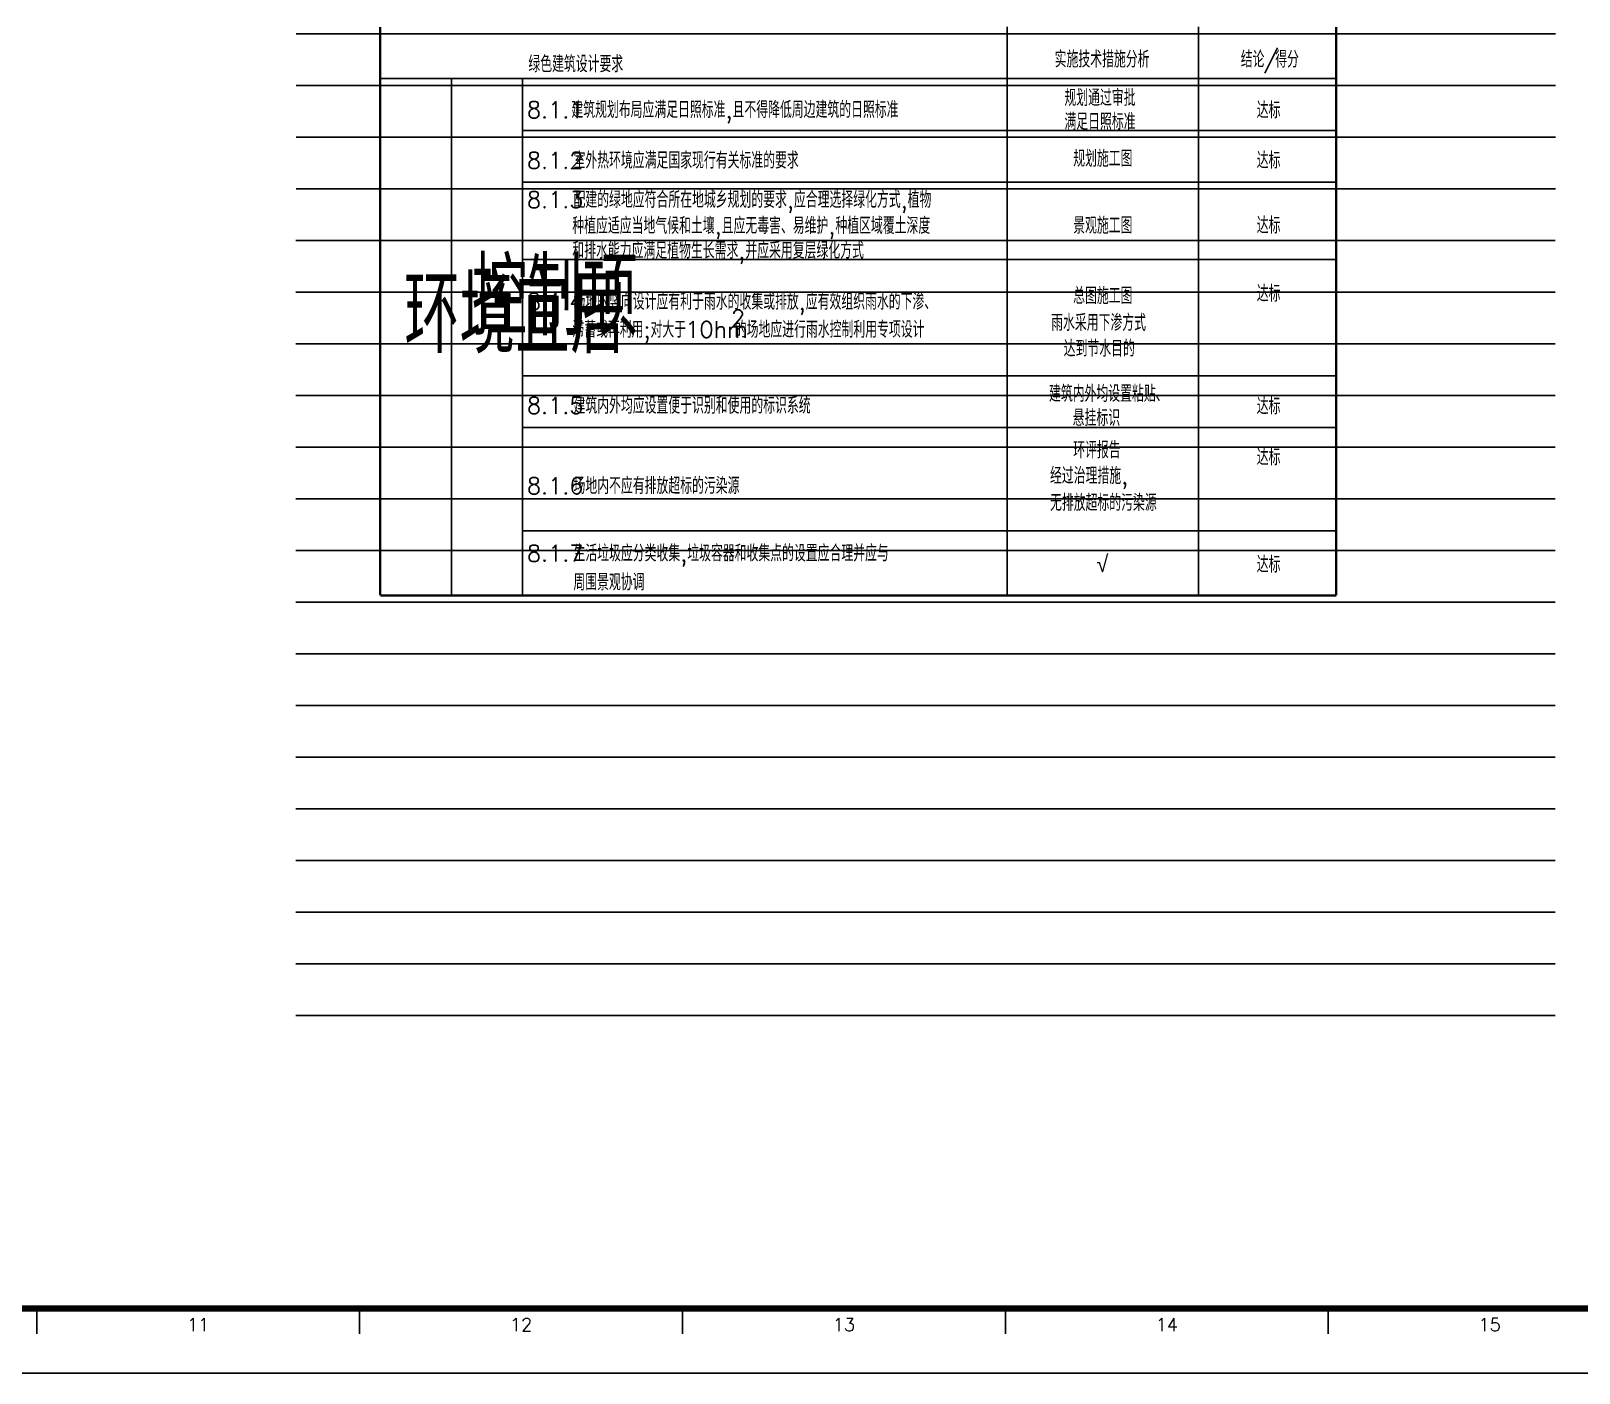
# Model space of a CAD drawing. Header units: inches. Extents: x 0 to 508000, y 0 to 738838.
# Drawn here: x 52409 to 76385, y 78738 to 99516 of the extents above; entities that cross this region are included whole.
import ezdxf
from ezdxf.enums import TextEntityAlignment as Align
from ezdxf.lldxf.tags import DXFTag

# ---------------------------------------------------------------- set-up
doc = ezdxf.new("R2010")
doc.units = ezdxf.units.IN
doc.header["$LTSCALE"] = 1000
doc.header["$MEASUREMENT"] = 0
for name, color, linetype, true_color in [('PUB_TAB', 7, 'Continuous', 0xffffff), ('PUB_TEXT', 7, 'Continuous', 0xffffff), ('TK', 7, 'Continuous', 0xffffff), ('ZG-图框层', 4, 'Continuous', 0x00ffff), ('打底线', 7, 'Continuous', 0xffffff)]:
    doc.layers.add(name, color=color, linetype=linetype, true_color=true_color)
doc.styles.add('ISOCP', font='txt.shx', dxfattribs={"height": 0.2, "bigfont": 'gbcbig.shx'})
doc.styles.add('TXTSTY_ANONYMOUS', font='txt.shx', dxfattribs={"height": 0.2, "bigfont": 'gbcbig.shx'})
tags = doc.linetypes.add('DOT2', pattern=[0.125, 0, -0.125]).pattern_tags.tags
tags[6:7] = [DXFTag(74, 4), DXFTag(75, 0), DXFTag(340, '0'), DXFTag(46, 0.0), DXFTag(50, 0.0), DXFTag(44, 0.0), DXFTag(45, 0.0)]
tags[4:5] = [DXFTag(74, 4), DXFTag(75, 0), DXFTag(340, '0'), DXFTag(46, 0.0), DXFTag(50, 0.0), DXFTag(44, 0.0), DXFTag(45, 0.0)]

msp = doc.modelspace()

# ---------------------------------------------------------------- linework, layer by layer
at = {"layer": 'PUB_TAB', "lineweight": -3, "const_width": 35.9}
for points in [[(57819, 90778), (57819, 99578)], [(72625, 99578), (72625, 90778)], [(57819, 90778), (72625, 90778)]]:
    msp.add_lwpolyline(points, dxfattribs=at)
at = {"layer": 'PUB_TAB', "lineweight": -3}
for points in [[(67526, 99578), (67526, 90778)], [(70493, 99578), (70493, 90778)], [(57819, 98778), (72625, 98778)], [(58920, 98778), (58920, 90778)], [(60021, 98778), (60021, 90778)], [(60021, 97978), (72625, 97978)], [(60021, 97178), (72625, 97178)], [(60021, 95978), (72625, 95978)], [(60021, 94178), (72625, 94178)], [(60021, 93378), (72625, 93378)], [(60021, 91778), (72625, 91778)]]:
    msp.add_lwpolyline(points, dxfattribs=at)
at = {"layer": 'TK', "lineweight": -3}
for p, q in [((52500, 79738), (52500, 79347)), ((57500, 79738), (57500, 79347)), ((62500, 79738), (62500, 79347)), ((67500, 79738), (67500, 79347)), ((72500, 79738), (72500, 79347))]:
    msp.add_line(p, q, dxfattribs=at)
at = {"layer": 'ZG-图框层', "lineweight": -3}
msp.add_lwpolyline([(0, 78738), (89100, 78738), (89100, 120738), (0, 120738)], close=True, dxfattribs=at)
at = {"layer": 'ZG-图框层', "lineweight": -3, "const_width": 100}
msp.add_lwpolyline([(2500, 79738), (88100, 79738), (88100, 119738), (2500, 119738)], close=True, dxfattribs=at)
at = {"layer": '打底线', "color": 252, "linetype": 'DOT2', "lineweight": -3, "ltscale": 2, "true_color": 0x848484}
for p, q in [((56519, 99473), (76018, 99473)), ((56519, 98673), (76018, 98673)), ((56519, 97873), (76018, 97873)), ((56519, 97073), (76018, 97073)), ((56514, 96273), (76013, 96273)), ((56514, 95473), (76013, 95473)), ((56514, 94673), (76013, 94673)), ((56514, 93873), (76013, 93873)), ((56514, 93073), (76013, 93073)), ((56514, 92273), (76013, 92273)), ((56514, 91473), (76013, 91473)), ((56514, 90673), (76013, 90673)), ((56514, 89873), (76013, 89873)), ((56514, 89073), (76013, 89073)), ((56514, 88273), (76013, 88273)), ((56514, 87473), (76013, 87473)), ((56514, 86673), (76013, 86673)), ((56514, 85873), (76013, 85873)), ((56514, 85073), (76013, 85073)), ((56514, 84273), (76013, 84273))]:
    msp.add_line(p, q, dxfattribs=at)

# ---------------------------------------------------------------- texts
at = {"layer": 'PUB_TEXT', "style": 'TXTSTY_ANONYMOUS'}
for s, p in [('绿色建筑设计要求', (60113, 98877)), ('实施技术措施分析', (68264, 98950)), ('结论', (71146, 98950)), ('/', (71496, 98950)), ('得分', (71680, 98950)), ('规划通过审批', (68415, 98354)), ('8.1.1', (60091, 98169)), ('建筑规划布局应满足日照标准,且不得降低周边建筑的日照标准', (60779, 98169)), ('达标', (71393, 98163)), ('满足日照标准', (68415, 97984)), ('8.1.2', (60091, 97385)), ('室外热环境应满足国家现行有关标准的要求', (60812, 97385)), ('规划施工图', (68551, 97413)), ('达标', (71393, 97386)), ('8.1.3', (60091, 96777)), ('配建的绿地应符合所在地城乡规划的要求,应合理选择绿化方式,植物', (60812, 96777)), ('种植应适应当地气候和土壤,且应无毒害、易维护,种植区域覆土深度', (60794, 96374)), ('景观施工图', (68551, 96377)), ('达标', (71393, 96379)), ('和排水能力应满足植物生长需求,并应采用复层绿化方式', (60794, 95990)), ('8.1.4', (60091, 95200)), ('场地的竖向设计应有利于雨水的收集或排放,应有效组织雨水的下渗、', (60812, 95200)), ('总图施工图', (68551, 95289)), ('达标', (71393, 95324)), ('2', (63252, 94942)), ('滞蓄或再利用;对大于', (60794, 94767)), ('10hm', (62544, 94767)), ('的场地应进行雨水控制利用专项设计', (63310, 94767)), ('雨水采用下渗方式', (68210, 94873)), ('达到节水目的', (68404, 94472)), ('建筑内外均设置粘贴、', (68176, 93774)), ('8.1.5', (60091, 93590)), ('建筑内外均应设置便于识别和使用的标识系统', (60812, 93590)), ('达标', (71393, 93579)), ('悬挂标识', (68543, 93399)), ('环评报告', (68551, 92901)), ('达标', (71393, 92791)), ('经过治理措施,', (68192, 92503)), ('8.1.6', (60091, 92347)), ('场地内不应有排放超标的污染源', (60812, 92347)), ('无排放超标的污染源', (68192, 92085)), ('生活垃圾应分类收集,垃圾容器和收集点的设置应合理并应与', (60812, 91303)), ('8.1.7', (60091, 91303)), ('√', (68912, 91135)), ('达标', (71393, 91129)), ('周围景观协调', (60810, 90855))]:
    msp.add_text(s, height=255, dxfattribs=at).set_placement(p)
at = {"layer": 'PUB_TEXT', "color": 2, "true_color": 0xffff00, "style": 'TXTSTY_ANONYMOUS'}
for s, p in [('控制项', (59237, 94801)), ('环境宜居', (58190, 94528))]:
    msp.add_text(s, height=1190, dxfattribs=at).set_placement(p)
at = {"layer": 'TK', "style": 'ISOCP'}
for s, p in [('11', (55000, 79488)), ('12', (60000, 79488)), ('13', (65000, 79488)), ('14', (70000, 79488)), ('15', (75000, 79488))]:
    msp.add_text(s, height=200, dxfattribs=at).set_placement(p, align=Align.MIDDLE_CENTER)

doc.saveas('drawing.dxf')
